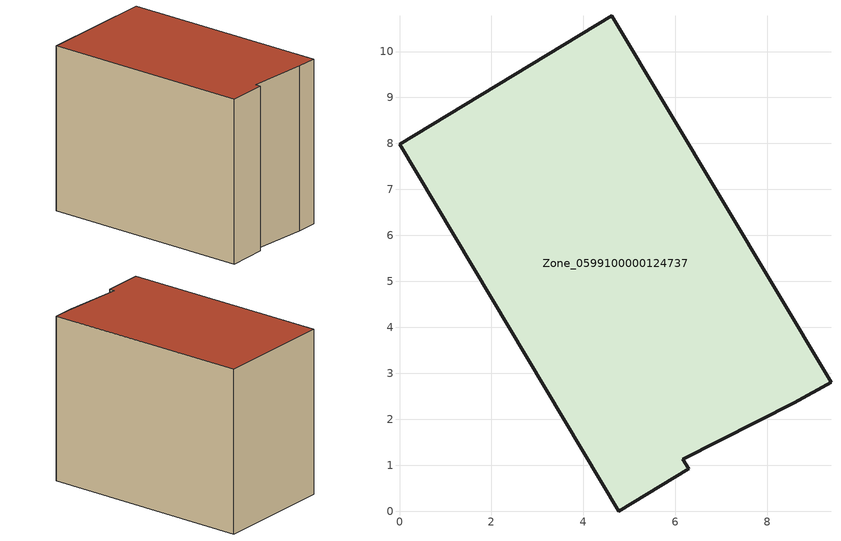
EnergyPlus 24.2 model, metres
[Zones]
Zone_0599100000124737
 floor ground (C_G): 6.29,0.92 4.77,0 0,7.98 4.62,10.78 9.39,2.81 8.59,2.36 6.16,1.13 z0
 wall outside (C_F): 4.77,0 6.29,0.92 6.16,1.13 8.59,2.36 9.39,2.81 4.62,10.78 0,7.98 4.77,0 z0:7.37
 roof outside (C_R): 8.59,2.36 9.39,2.81 4.62,10.78 0,7.98 4.77,0 6.29,0.92 6.16,1.13 z7.37
[BUILDING]
Pand.0599100000124737: North Axis=0; Terrain=City; Loads Convergence Tolerance Value=0.04; Temperature Convergence Tolerance Value=0.4; Solar Distribution=FullExterior; Maximum Number of Warmup Days=25; Minimum Number of Warmup Days=1
[Site:Location]
Rotterdam.The.Hague.AP_ZH_NLD Design_Conditions: Latitude=51.96; Longitude=4.45; Time Zone=1; Elevation=-4.5
[SITE:GROUNDTEMPERATURE:BUILDINGSURFACE]
18, 18, 18, 18, 18, 18, 18, 18, 18, 18, 18, 18
[MATERIAL] Thermal Absorptance=0.9; Solar Absorptance=0.7; Visible Absorptance=0.7
Name | Roughness | Thickness | Conductivity | Density | Specific Heat
G.TI.1946 | MediumSmooth | 0.15 | 1 | 540 | 1210
F.TI.1946 | Rough | 0.3 | 0.857143 | 1920 | 840
R.TI.1946 | MediumRough | 0.2 | 0.1 | 1500 | 1000
[CONSTRUCTION]
C_G: G.TI.1946
C_F: F.TI.1946
C_R: R.TI.1946
[ZONE]
Zone_0599100000124737: Type=1; Multiplier=1; Ceiling Height=Autocalculate; Volume=Autocalculate; Floor Area=autocalculate; Part of Total Floor Area=Yes
[ZONEINFILTRATION:DESIGNFLOWRATE]
Infil_Zone_0599100000124737: Zone or ZoneList or Space or SpaceList=Zone_0599100000124737; Schedule=AlwaysOn; Design Flow Rate Calculation Method=Flow/Area; Flow Rate per Floor Area=0.003; Constant Term Coefficient=1; Temperature Term Coefficient=0; Velocity Term Coefficient=0; Velocity Squared Term Coefficient=0
[HVACTEMPLATE:ZONE:IDEALLOADSAIRSYSTEM]
Zone_0599100000124737: Maximum Heating Supply Air Temperature=50; Minimum Cooling Supply Air Temperature=13; Maximum Heating Supply Air Humidity Ratio=0.0156; Minimum Cooling Supply Air Humidity Ratio=0.0077; Heating Limit=NoLimit; Cooling Limit=NoLimit; Dehumidification Control Type=ConstantSensibleHeatRatio; Cooling Sensible Heat Ratio=0.7; Dehumidification Setpoint=60; Humidification Control Type=None; Humidification Setpoint=30; Outdoor Air Method=None; Outdoor Air Flow Rate per Person=0.00944; Outdoor Air Flow Rate per Zone Floor Area=0; Outdoor Air Flow Rate per Zone=0; Demand Controlled Ventilation Type=None; Outdoor Air Economizer Type=NoEconomizer; Heat Recovery Type=None; Sensible Heat Recovery Effectiveness=0.7; Latent Heat Recovery Effectiveness=0.65
[ZONECONTROL:THERMOSTAT]
ThermostatControl_Zone_0599100000124737: Zone or ZoneList=Zone_0599100000124737; Control Type Schedule=DualSetpointControlType; Control 1=Thermostat_Zone_0599100000124737; Temperature Difference Between Cutout And Setpoint=0
[THERMOSTATSETPOINT:DUALSETPOINT]
Thermostat_Zone_0599100000124737: Heating Setpoint Temperature Schedule=HeatingSetpoint_Zone_0599100000124737; Cooling Setpoint Temperature Schedule=CoolingSetpoint_Zone_0599100000124737
[SCHEDULE:COMPACT]
HeatingSetpoint_Zone_0599100000124737: Through: 12/31, For: AllDays, Until: 24:00, 21
CoolingSetpoint_Zone_0599100000124737: Through: 12/31, For: AllDays, Until: 24:00, 24
DualSetpointControlType: Through: 12/31, For: AllDays, Until: 24:00, 4
AlwaysOn: Through: 12/31, For: AllDays, Until: 24:00, 1
